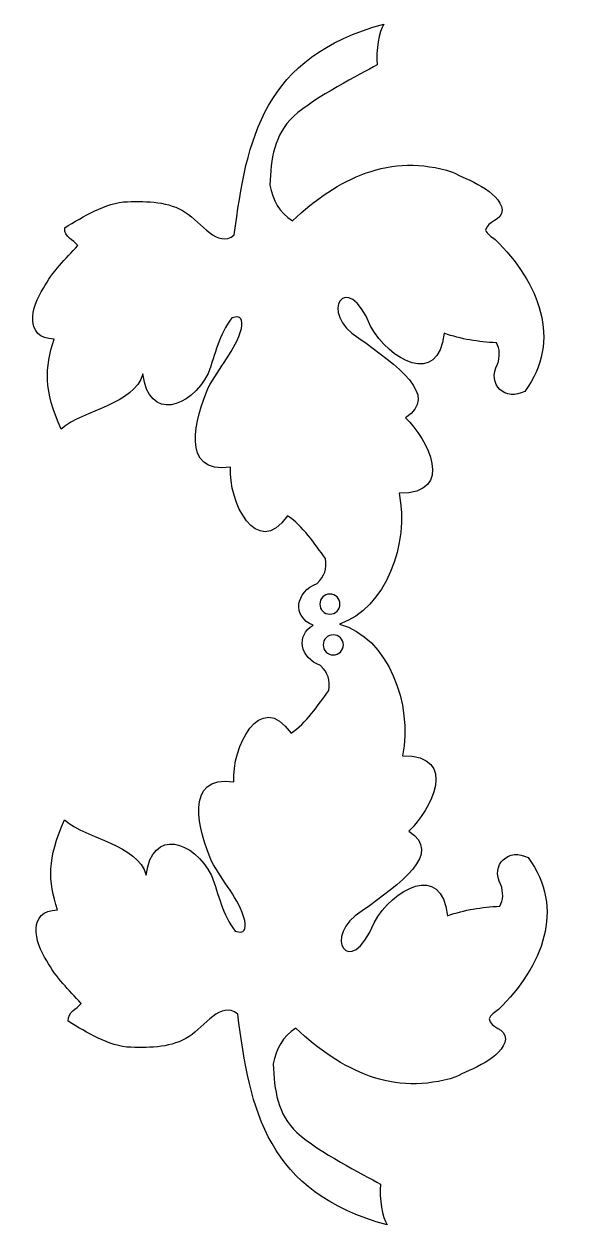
# Model space of a CAD drawing. Header units: centimetres. Extents: x -4.3 to 3.8, y -7.7 to 10.3.
import ezdxf

# ---------------------------------------------------------------- set-up
doc = ezdxf.new("R2010")
doc.units = ezdxf.units.CM
doc.header["$MEASUREMENT"] = 0
doc.layers.add('Layer 1', color=7, linetype='Continuous')

msp = doc.modelspace()

# ---------------------------------------------------------------- linework, layer by layer
at = {"layer": 'Layer 1', "color": 16}
for points, knots in [([(1.02989, 10.25899), (-0.76039, 9.76975), (-1.01576, 8.55852), (-1.20005, 7.11045), (-1.20005, 7.11045), (-1.45528, 6.90257), (-1.68979, 7.2978), (-1.926, 7.44697), (-1.926, 7.44697), (-2.17943, 7.6105), (-2.49498, 7.61345), (-2.79334, 7.60655), (-2.79334, 7.60655), (-3.12812, 7.59417), (-3.44958, 7.38306), (-3.73096, 7.21712), (-3.73096, 7.21712), (-3.73718, 7.07009), (-3.60481, 7.04463), (-3.53666, 6.95171), (-3.53666, 6.95171), (-3.71941, 6.74699), (-3.91279, 6.57153), (-4.04929, 6.31423), (-4.04929, 6.31423), (-4.23776, 6.03093), (-4.33879, 5.57118), (-3.89054, 5.55355), (-3.89054, 5.55355), (-4.02874, 5.11848), (-4.04743, 4.79909), (-3.78388, 4.20831), (-3.78388, 4.20831), (-3.43877, 4.51306), (-2.70118, 4.56792), (-2.56514, 5.03513), (-2.56514, 5.03513), (-2.47758, 4.32006), (-1.85607, 4.52002), (-1.58949, 5.04009), (-1.58949, 5.04009), (-1.4813, 5.33158), (-1.43088, 5.62198), (-1.23561, 5.87187), (-1.23561, 5.87187), (-1.09553, 5.92124), (-1.07309, 5.84209), (-1.09422, 5.71229), (-1.09422, 5.71229), (-1.17851, 5.38362), (-1.4311, 5.12885), (-1.58949, 4.82759), (-1.58949, 4.82759), (-1.78286, 4.383), (-2.01833, 3.53531), (-1.25545, 3.64027), (-1.25545, 3.64027), (-1.29499, 3.13862), (-0.8658, 2.25491), (-0.40382, 2.91597), (-0.40382, 2.91597), (-0.18173, 2.77078), (-0.00027, 2.4955), (0.16256, 2.27932), (0.16256, 2.27932), (0.17672, 2.12001), (0.15486, 2.02157), (0.03854, 1.90725), (0.03854, 1.90725), (-0.2894, 1.78277), (-0.3428, 1.41232), (-0.02182, 1.28135), (-0.02182, 1.28135), (-0.28535, 1.13381), (-0.22054, 0.79774), (0.08897, 0.68025), (0.08897, 0.68025), (0.20529, 0.56593), (0.22715, 0.46749), (0.21299, 0.30818), (0.21299, 0.30818), (0.05016, 0.09199), (-0.1313, -0.18328), (-0.35338, -0.32847), (-0.35338, -0.32847), (-0.81536, 0.3326), (-1.24454, -0.55111), (-1.20501, -1.05277), (-1.20501, -1.05277), (-1.96789, -0.94781), (-1.73242, -1.7955), (-1.53905, -2.24009), (-1.53905, -2.24009), (-1.38066, -2.54135), (-1.12807, -2.79612), (-1.04378, -3.12479), (-1.04378, -3.12479), (-1.02265, -3.25458), (-1.0451, -3.33374), (-1.18517, -3.28437), (-1.18517, -3.28437), (-1.38044, -3.03447), (-1.43086, -2.74408), (-1.53905, -2.45259), (-1.53905, -2.45259), (-1.80564, -1.93252), (-2.42714, -1.73256), (-2.5147, -2.44763), (-2.5147, -2.44763), (-2.65073, -1.98042), (-3.38833, -1.92556), (-3.73344, -1.62081), (-3.73344, -1.62081), (-3.99699, -2.2116), (-3.9783, -2.53098), (-3.8401, -2.96605), (-3.8401, -2.96605), (-4.28835, -2.98367), (-4.18731, -3.44343), (-3.99885, -3.72673), (-3.99885, -3.72673), (-3.86235, -3.98403), (-3.66896, -4.1595), (-3.48622, -4.36421), (-3.48622, -4.36421), (-3.55438, -4.45713), (-3.68674, -4.48259), (-3.68052, -4.62962), (-3.68052, -4.62962), (-3.39914, -4.79556), (-3.07769, -5.00667), (-2.7429, -5.01905), (-2.7429, -5.01905), (-2.44454, -5.02595), (-2.12899, -5.023), (-1.87556, -4.85947), (-1.87556, -4.85947), (-1.63935, -4.7103), (-1.40483, -4.31507), (-1.14961, -4.52295), (-1.14961, -4.52295), (-0.96532, -5.97102), (-0.70995, -7.18225), (1.08033, -7.67149), (1.08033, -7.67149), (1.01271, -7.55406), (0.96126, -7.28021), (0.98194, -7.06295), (0.98194, -7.06295), (0.71993, -6.91379), (0.06963, -6.58924), (-0.26491, -6.29318), (-0.26491, -6.29318), (-0.557, -6.01511), (-0.60324, -5.65661), (-0.61879, -5.26627), (-0.61879, -5.26627), (-0.56979, -5.04253), (-0.4827, -4.85863), (-0.28227, -4.73545), (-0.28227, -4.73545), (0.3985, -5.36795), (1.17704, -5.75916), (2.10725, -5.4614), (2.10725, -5.4614), (2.31949, -5.34901), (2.80776, -5.18425), (2.85056, -4.89503), (2.85056, -4.89503), (2.84762, -4.73353), (2.62415, -4.73227), (2.60251, -4.59407), (2.60251, -4.59407), (2.62267, -4.52939), (2.69278, -4.5005), (2.7439, -4.45268), (2.7439, -4.45268), (3.39924, -3.82031), (3.751, -2.94189), (3.18625, -2.18719), (3.18625, -2.18719), (2.9085, -2.03387), (2.61086, -2.28526), (2.77945, -2.59399), (2.77945, -2.59399), (2.81678, -2.70083), (2.81987, -2.82289), (2.76209, -2.91232), (2.76209, -2.91232), (2.49234, -2.92419), (2.23758, -2.96555), (1.98322, -3.05453), (1.98322, -3.05453), (1.89638, -2.24657), (1.15935, -2.65276), (0.88602, -3.16036), (0.88602, -3.16036), (0.52726, -4.04392), (0.0874, -3.34961), (0.70908, -2.98342), (0.70908, -2.98342), (1.27977, -2.56961), (1.92117, -2.12671), (1.40609, -1.79031), (1.40609, -1.79031), (1.73252, -1.48213), (2.16551, -0.65931), (1.31018, -0.665), (1.31018, -0.665), (1.46891, 0.09291), (1.09606, 1.10515), (0.37091, 1.30118), (0.37091, 1.30118), (1.06284, 1.52943), (1.41475, 2.51234), (1.25974, 3.25248), (1.25974, 3.25248), (2.11508, 3.24679), (1.68208, 4.0696), (1.35565, 4.37779), (1.35565, 4.37779), (1.87073, 4.71419), (1.22932, 5.15708), (0.65864, 5.5709), (0.65864, 5.5709), (0.03696, 5.93709), (0.47681, 6.6314), (0.83558, 5.74784), (0.83558, 5.74784), (1.10891, 5.24024), (1.84594, 4.83404), (1.93277, 5.64201), (1.93277, 5.64201), (2.18713, 5.55302), (2.44189, 5.51166), (2.71164, 5.4998), (2.71164, 5.4998), (2.76943, 5.41037), (2.76634, 5.28831), (2.729, 5.18147), (2.729, 5.18147), (2.56041, 4.87274), (2.85805, 4.62136), (3.1358, 4.77467), (3.1358, 4.77467), (3.70055, 5.52937), (3.34879, 6.40779), (2.69345, 7.04017), (2.69345, 7.04017), (2.64234, 7.08799), (2.57222, 7.11687), (2.55206, 7.18156), (2.55206, 7.18156), (2.5737, 7.31977), (2.79716, 7.32102), (2.80011, 7.48252), (2.80011, 7.48252), (2.75731, 7.77174), (2.26903, 7.9365), (2.05679, 8.04889), (2.05679, 8.04889), (1.12658, 8.34665), (0.34804, 7.95544), (-0.33273, 7.32294), (-0.33273, 7.32294), (-0.53316, 7.44612), (-0.62024, 7.63002), (-0.66925, 7.85376), (-0.66925, 7.85376), (-0.6537, 8.2441), (-0.60746, 8.6026), (-0.31537, 8.88067), (-0.31537, 8.88067), (0.01917, 9.17673), (0.66947, 9.50128), (0.93148, 9.65044), (0.93148, 9.65044), (0.91081, 9.8677), (0.96225, 10.14156), (1.02987, 10.25898), (1.02987, 10.25898), (1.02987, 10.25898), (1.02989, 10.25899), (1.02989, 10.25899)], [0, 0, 0, 0, 0.01388889, 0.01388889, 0.01388889, 0.01388889, 0.02777778, 0.02777778, 0.02777778, 0.02777778, 0.04166667, 0.04166667, 0.04166667, 0.04166667, 0.05555556, 0.05555556, 0.05555556, 0.05555556, 0.06944444, 0.06944444, 0.06944444, 0.06944444, 0.08333333, 0.08333333, 0.08333333, 0.08333333, 0.09722222, 0.09722222, 0.09722222, 0.09722222, 0.11111111, 0.11111111, 0.11111111, 0.11111111, 0.125, 0.125, 0.125, 0.125, 0.13888889, 0.13888889, 0.13888889, 0.13888889, 0.15277778, 0.15277778, 0.15277778, 0.15277778, 0.16666667, 0.16666667, 0.16666667, 0.16666667, 0.18055556, 0.18055556, 0.18055556, 0.18055556, 0.19444444, 0.19444444, 0.19444444, 0.19444444, 0.20833333, 0.20833333, 0.20833333, 0.20833333, 0.22222222, 0.22222222, 0.22222222, 0.22222222, 0.23611111, 0.23611111, 0.23611111, 0.23611111, 0.25, 0.25, 0.25, 0.25, 0.26388889, 0.26388889, 0.26388889, 0.26388889, 0.27777778, 0.27777778, 0.27777778, 0.27777778, 0.29166667, 0.29166667, 0.29166667, 0.29166667, 0.30555556, 0.30555556, 0.30555556, 0.30555556, 0.31944444, 0.31944444, 0.31944444, 0.31944444, 0.33333333, 0.33333333, 0.33333333, 0.33333333, 0.34722222, 0.34722222, 0.34722222, 0.34722222, 0.36111111, 0.36111111, 0.36111111, 0.36111111, 0.375, 0.375, 0.375, 0.375, 0.38888889, 0.38888889, 0.38888889, 0.38888889, 0.40277778, 0.40277778, 0.40277778, 0.40277778, 0.41666667, 0.41666667, 0.41666667, 0.41666667, 0.43055556, 0.43055556, 0.43055556, 0.43055556, 0.44444444, 0.44444444, 0.44444444, 0.44444444, 0.45833333, 0.45833333, 0.45833333, 0.45833333, 0.47222222, 0.47222222, 0.47222222, 0.47222222, 0.48611111, 0.48611111, 0.48611111, 0.48611111, 0.5, 0.5, 0.5, 0.5, 0.51388889, 0.51388889, 0.51388889, 0.51388889, 0.52777778, 0.52777778, 0.52777778, 0.52777778, 0.54166667, 0.54166667, 0.54166667, 0.54166667, 0.55555556, 0.55555556, 0.55555556, 0.55555556, 0.56944444, 0.56944444, 0.56944444, 0.56944444, 0.58333333, 0.58333333, 0.58333333, 0.58333333, 0.59722222, 0.59722222, 0.59722222, 0.59722222, 0.61111111, 0.61111111, 0.61111111, 0.61111111, 0.625, 0.625, 0.625, 0.625, 0.63888889, 0.63888889, 0.63888889, 0.63888889, 0.65277778, 0.65277778, 0.65277778, 0.65277778, 0.66666667, 0.66666667, 0.66666667, 0.66666667, 0.68055556, 0.68055556, 0.68055556, 0.68055556, 0.69444444, 0.69444444, 0.69444444, 0.69444444, 0.70833333, 0.70833333, 0.70833333, 0.70833333, 0.72222222, 0.72222222, 0.72222222, 0.72222222, 0.73611111, 0.73611111, 0.73611111, 0.73611111, 0.75, 0.75, 0.75, 0.75, 0.76388889, 0.76388889, 0.76388889, 0.76388889, 0.77777778, 0.77777778, 0.77777778, 0.77777778, 0.79166667, 0.79166667, 0.79166667, 0.79166667, 0.80555556, 0.80555556, 0.80555556, 0.80555556, 0.81944444, 0.81944444, 0.81944444, 0.81944444, 0.83333333, 0.83333333, 0.83333333, 0.83333333, 0.84722222, 0.84722222, 0.84722222, 0.84722222, 0.86111111, 0.86111111, 0.86111111, 0.86111111, 0.875, 0.875, 0.875, 0.875, 0.88888889, 0.88888889, 0.88888889, 0.88888889, 0.90277778, 0.90277778, 0.90277778, 0.90277778, 0.91666667, 0.91666667, 0.91666667, 0.91666667, 0.93055556, 0.93055556, 0.93055556, 0.93055556, 0.94444444, 0.94444444, 0.94444444, 0.94444444, 0.95833333, 0.95833333, 0.95833333, 0.95833333, 0.97222222, 0.97222222, 0.97222222, 0.97222222, 1, 1, 1, 1]), ([(0.22705, 1.7485), (0.31011, 1.7485), (0.37753, 1.68107), (0.37753, 1.59802), (0.37753, 1.59802), (0.37753, 1.51496), (0.31011, 1.44754), (0.22705, 1.44754), (0.22705, 1.44754), (0.14399, 1.44754), (0.07657, 1.51496), (0.07657, 1.59802), (0.07657, 1.59802), (0.07657, 1.68108), (0.14399, 1.7485), (0.22705, 1.7485)], [0, 0, 0, 0, 0.2, 0.2, 0.2, 0.2, 0.4, 0.4, 0.4, 0.4, 0.6, 0.6, 0.6, 0.6, 1, 1, 1, 1]), ([(0.27748, 1.13996), (0.36054, 1.13996), (0.42796, 1.07254), (0.42796, 0.98948), (0.42796, 0.98948), (0.42796, 0.90642), (0.36054, 0.839), (0.27748, 0.839), (0.27748, 0.839), (0.19442, 0.839), (0.127, 0.90643), (0.127, 0.98948), (0.127, 0.98948), (0.127, 1.07254), (0.19443, 1.13996), (0.27748, 1.13996)], [0, 0, 0, 0, 0.2, 0.2, 0.2, 0.2, 0.4, 0.4, 0.4, 0.4, 0.6, 0.6, 0.6, 0.6, 1, 1, 1, 1])]:
    msp.add_open_spline(points, degree=3, knots=knots, dxfattribs=at)

doc.saveas('drawing.dxf')
